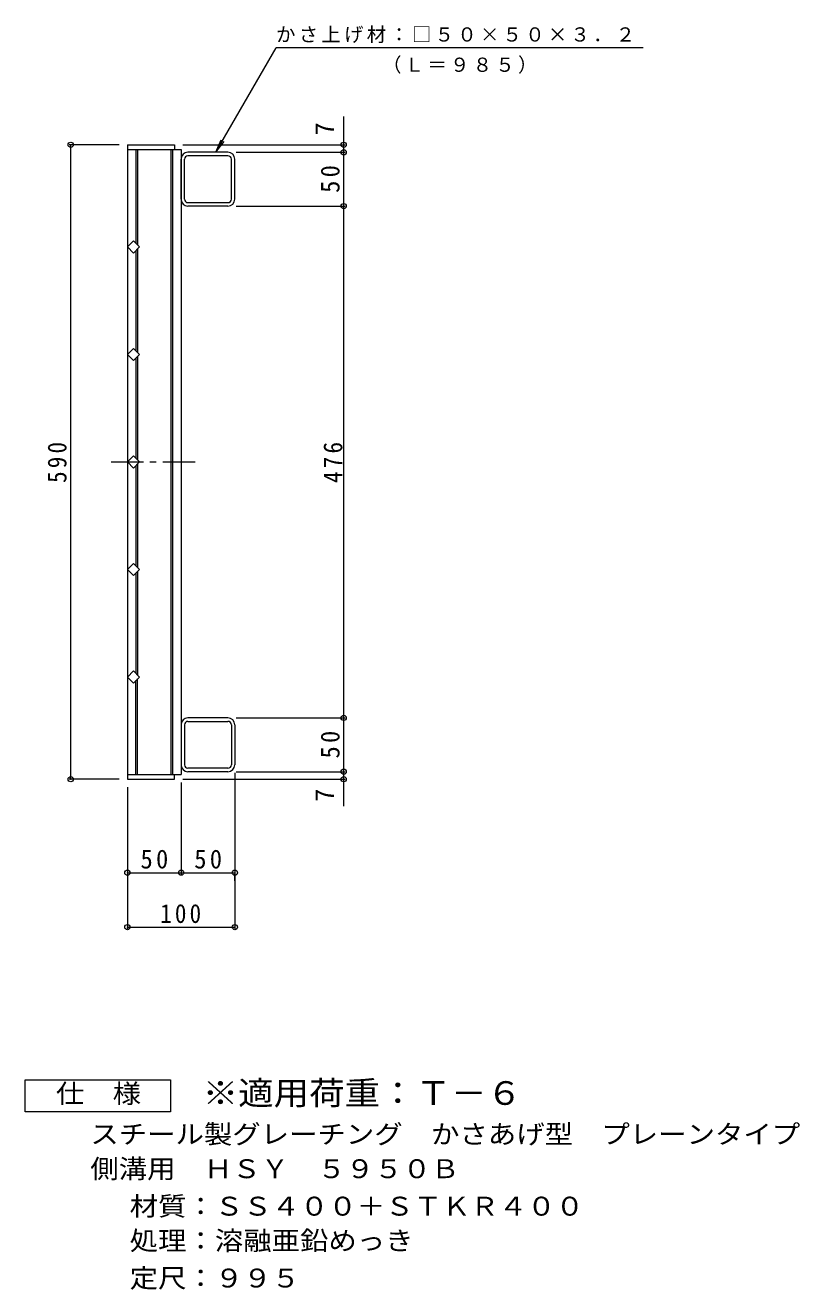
# Model space of a CAD drawing. Units: millimetres, scale not verified. Extents: x -909 to 1011, y -814 to 644.
# Drawn here: x 291 to 1011, y -625 to 551 of the extents above; entities that cross this region are included whole.
import ezdxf
from ezdxf.enums import TextEntityAlignment as Align

# ---------------------------------------------------------------- set-up
doc = ezdxf.new("R2010")
doc.units = ezdxf.units.MM
doc.header["$LTSCALE"] = 6
doc.header["$PDMODE"] = 32
doc.header["$PDSIZE"] = 4.8
doc.linetypes.add('CHAIN1', pattern=[8, 5, -1, 1, -1])
for name, color, linetype, lineweight in [('B-1_ピット', 2, 'Continuous', 9), ('B-2_蓋', 3, 'Continuous', 9), ('B-4_寸法', 7, 'Continuous', 9), ('F-4_F-4ﾚｲﾔ', 2, 'Continuous', 9)]:
    doc.layers.add(name, color=color, linetype=linetype, lineweight=lineweight)
doc.layers.add('F-5_F-5ﾚｲﾔ', color=3, linetype='Continuous')
doc.styles.add('ＭＳ ゴシック', font='')
doc.styles.get('ＭＳ ゴシック').set_extended_font_data('MS Gothic')

msp = doc.modelspace()

# ---------------------------------------------------------------- linework, layer by layer
at = {"layer": 'B-1_ピット'}
for p, q in [((435.946, 388.941), (435.946, 426.14)), ((439.146, 388.941), (439.146, 426.14)), ((479.546, 432.54), (442.346, 432.54)), ((479.546, 429.341), (442.346, 429.341)), ((482.746, 388.941), (482.746, 426.14)), ((485.946, 388.941), (485.946, 426.14)), ((442.346, 385.741), (479.546, 385.741)), ((479.546, 382.541), (442.346, 382.541)), ((479.546, -93.46), (442.346, -93.46)), ((435.946, -99.86), (435.946, -137.06)), ((439.146, -99.86), (439.146, -137.059)), ((442.346, -96.66), (479.546, -96.66)), ((482.746, -99.86), (482.746, -137.059)), ((485.946, -99.86), (485.946, -137.06)), ((479.546, -140.259), (442.346, -140.259)), ((479.546, -143.46), (442.346, -143.46))]:
    msp.add_line(p, q, dxfattribs=at)
for centre, radius, start, end in [((442.346, 426.14), 6.4, 90, 180), ((442.346, 426.14), 3.2, 90, 180), ((479.546, 426.14), 6.4, 0, 90), ((479.546, 426.14), 3.2, 0, 90), ((442.346, 388.941), 6.4, 180, 270), ((442.346, 388.941), 3.2, 180, 270), ((479.546, 388.941), 6.4, 270, 0), ((479.546, 388.941), 3.2, 270, 0), ((442.346, -99.86), 6.4, 90, 180), ((479.546, -99.86), 6.4, 0, 90), ((442.346, -99.86), 3.2, 90, 180), ((479.546, -99.86), 3.2, 0, 90), ((442.346, -137.06), 6.4, 180, 270), ((442.346, -137.059), 3.2, 180, 270), ((479.546, -137.059), 3.2, 270, 0), ((479.546, -137.06), 6.4, 270, 0)]:
    msp.add_arc(centre, radius, start, end, dxfattribs=at)
at = {"layer": 'B-2_蓋'}
for p, q in [((385.946, 439.541), (429.946, 439.541)), ((385.946, 439.541), (385.946, -150.46)), ((429.946, 439.541), (429.946, 435.041)), ((385.946, 435.041), (435.946, 435.041)), ((393.946, 435.041), (393.946, 347.854)), ((395.446, 435.041), (395.446, 346.354)), ((426.446, 435.041), (426.446, -145.96)), ((427.946, 435.041), (427.946, -145.96)), ((435.946, 435.041), (435.946, -145.96)), ((393.946, 341.227), (393.946, 247.854)), ((395.446, 342.727), (395.446, 246.354)), ((393.946, 241.227), (393.946, 147.854)), ((395.446, 242.727), (395.446, 146.354)), ((393.946, 141.227), (393.946, 47.854)), ((395.446, 142.727), (395.446, 46.354)), ((393.946, 41.227), (393.946, -52.146)), ((395.446, 42.727), (395.446, -53.646)), ((393.946, -145.96), (393.946, -58.773)), ((395.446, -145.96), (395.446, -57.273)), ((385.946, -145.96), (435.946, -145.96)), ((385.946, -150.46), (429.946, -150.46)), ((429.946, -150.46), (429.946, -145.96))]:
    msp.add_line(p, q, dxfattribs=at)
at = {"layer": 'B-2_蓋', "linetype": 'CHAIN1'}
msp.add_line((370.905, 144.54), (449.918, 144.54), dxfattribs=at)
at = {"layer": 'B-2_蓋'}
for points in [[(397.26, 344.541), (391.603, 338.884), (385.946, 344.541), (391.603, 350.197)], [(397.26, 244.541), (391.603, 238.884), (385.946, 244.541), (391.603, 250.197)], [(397.26, 144.541), (391.603, 138.884), (385.946, 144.541), (391.603, 150.197)], [(397.26, 44.541), (391.603, 38.884), (385.946, 44.541), (391.603, 50.197)], [(397.26, -55.459), (391.603, -49.802), (385.946, -55.459), (391.603, -61.116)]]:
    msp.add_lwpolyline(points, close=True, dxfattribs=at)
at = {"layer": 'B-4_寸法'}
for p, q in [((468.334, 432.54), (524.337, 529.541)), ((865.551, 529.541), (524.337, 529.541)), ((587.177, 432.54), (587.177, 465.786)), ((378.446, 439.541), (331.743, 439.541)), ((333.243, -150.46), (333.243, 439.541)), ((437.446, 439.541), (588.677, 439.541)), ((468.334, 432.54), (473.117, 444.089)), ((468.334, 432.54), (475.943, 442.457)), ((487.046, 432.54), (588.677, 432.54)), ((587.177, 382.541), (587.177, 432.54)), ((487.046, 382.541), (588.677, 382.541)), ((587.177, -93.46), (587.177, 382.541)), ((487.046, -93.46), (588.677, -93.46)), ((587.177, -143.46), (587.177, -93.46)), ((378.446, -150.46), (331.743, -150.46)), ((437.446, -150.46), (588.677, -150.46)), ((485.946, -144.56), (485.946, -289.526)), ((487.046, -143.46), (588.677, -143.46)), ((587.177, -175.644), (587.177, -143.46)), ((385.946, -157.96), (385.946, -289.526)), ((435.946, -153.46), (435.946, -238.886)), ((385.946, -237.386), (435.946, -237.386)), ((435.946, -237.386), (485.946, -237.386)), ((485.946, -244.886), (485.946, -238.886)), ((385.946, -288.026), (485.946, -288.026))]:
    msp.add_line(p, q, dxfattribs=at)
for p in [(333.243, 439.541), (587.177, 439.541), (587.177, 432.54), (587.177, 382.541), (587.177, -93.46), (587.177, -143.46), (333.243, -150.46), (587.177, -150.46), (385.946, -237.386), (435.946, -237.386), (485.946, -237.386), (385.946, -288.026), (485.946, -288.026)]:
    msp.add_point(p, dxfattribs=at)
at = {"layer": 'F-4_F-4ﾚｲﾔ'}
msp.add_lwpolyline([(291.032, -459.891), (291.032, -429.891), (426.032, -429.891), (426.032, -459.891)], close=True, dxfattribs=at)

# ---------------------------------------------------------------- texts
at = {"layer": 'B-4_寸法', "color": 2, "style": 'ＭＳ ゴシック'}
for p in [(583.577, 448.356), (583.577, -171.313)]:
    msp.add_text('7', height=17.6, rotation=90, dxfattribs=at).set_placement(p, align=Align.BOTTOM_LEFT)
at = {"layer": 'B-4_寸法', "char_height": 13.2, "attachment_point": 7, "style": 'ＭＳ ゴシック'}
for s, insert in [('\\T1.17;かさ上げ材：□５０×５０×３．２', (524.337, 534.114)), ('\\T1.17;（Ｌ＝９８５）', (622.944, 505.648))]:
    msp.add_mtext(s, dxfattribs=dict(at, insert=insert))
at = {"layer": 'B-4_寸法', "color": 2, "char_height": 17.6, "attachment_point": 7, "rotation": 90, "style": 'ＭＳ ゴシック'}
for s, insert in [('\\T1.27;\\W0.95;50', (583.577, 394.791)), ('\\T1.27;\\W0.9;590', (329.643, 125.04)), ('\\T1.27;\\W0.9;476', (586.177, 125.04)), ('\\T1.27;\\W0.95;50', (583.577, -131.21))]:
    msp.add_mtext(s, dxfattribs=dict(at, insert=insert))
at = {"layer": 'B-4_寸法', "color": 2, "char_height": 17.6, "attachment_point": 7, "style": 'ＭＳ ゴシック'}
for s, insert in [('\\T1.27;\\W0.95;50', (398.196, -233.786)), ('\\T1.27;\\W0.95;50', (448.196, -233.786)), ('\\T1.27;\\W0.9;100', (416.446, -284.426))]:
    msp.add_mtext(s, dxfattribs=dict(at, insert=insert))
at = {"layer": 'F-4_F-4ﾚｲﾔ', "style": 'ＭＳ ゴシック', "width": 1.1}
for s, p in [('仕\u3000様', (319.532, -456.891)), ('スチール製グレーチング\u3000かさあげ型\u3000プレーンタイプ', (351.529, -494.643)), ('側溝用\u3000ＨＳＹ\u3000５９５０Ｂ', (351.529, -526.789)), ('材質：ＳＳ４００＋ＳＴＫＲ４００', (388.113, -561.609)), ('処理：溶融亜鉛めっき', (388.113, -593.643)), ('定尺：９９５', (388.113, -628.462))]:
    msp.add_text(s, height=17.6, dxfattribs=at).set_placement(p, align=Align.BOTTOM_LEFT)
at = {"layer": 'F-5_F-5ﾚｲﾔ', "style": 'ＭＳ ゴシック', "width": 1.1}
msp.add_text('※適用荷重：Ｔ－６', height=21.99, dxfattribs=at).set_placement((456.032, -459.891), align=Align.BOTTOM_LEFT)

doc.saveas('drawing.dxf')
